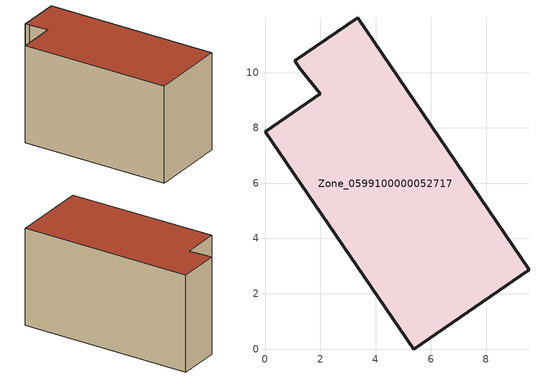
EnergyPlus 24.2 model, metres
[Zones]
Zone_0599100000052717
 floor ground (C_G): 1.25,10.16 1.08,10.43 3.35,11.98 9.55,2.87 5.37,0 0,7.86 1.99,9.23 z0
 wall outside (C_F): 5.37,0 9.55,2.87 3.35,11.98 1.08,10.43 1.25,10.16 1.99,9.23 0,7.86 5.37,0 z0:6.22
 roof outside (C_R): 1.08,10.43 1.25,10.16 1.99,9.23 0,7.86 5.37,0 9.55,2.87 3.35,11.98 z6.22
[BUILDING]
Pand.0599100000052717: North Axis=0; Terrain=City; Loads Convergence Tolerance Value=0.04; Temperature Convergence Tolerance Value=0.4; Solar Distribution=FullExterior; Maximum Number of Warmup Days=25; Minimum Number of Warmup Days=1
[Site:Location]
Rotterdam.The.Hague.AP_ZH_NLD Design_Conditions: Latitude=51.96; Longitude=4.45; Time Zone=1; Elevation=-4.5
[SITE:GROUNDTEMPERATURE:BUILDINGSURFACE]
18, 18, 18, 18, 18, 18, 18, 18, 18, 18, 18, 18
[MATERIAL] Thermal Absorptance=0.9; Solar Absorptance=0.7; Visible Absorptance=0.7
Name | Roughness | Thickness | Conductivity | Density | Specific Heat
G.TI.1992-2005 | MediumSmooth | 0.15 | 0.06 | 540 | 1210
F.TI.1992-2005 | Rough | 0.3 | 0.12 | 1920 | 840
R.TI.1992-2005 | MediumRough | 0.2 | 0.08 | 1500 | 1000
[CONSTRUCTION]
C_G: G.TI.1992-2005
C_F: F.TI.1992-2005
C_R: R.TI.1992-2005
[ZONE]
Zone_0599100000052717: Type=1; Multiplier=1; Ceiling Height=Autocalculate; Volume=Autocalculate; Floor Area=autocalculate; Part of Total Floor Area=Yes
[ZONEINFILTRATION:DESIGNFLOWRATE]
Infil_Zone_0599100000052717: Zone or ZoneList or Space or SpaceList=Zone_0599100000052717; Schedule=AlwaysOn; Design Flow Rate Calculation Method=Flow/Area; Flow Rate per Floor Area=0.0015; Constant Term Coefficient=1; Temperature Term Coefficient=0; Velocity Term Coefficient=0; Velocity Squared Term Coefficient=0
[HVACTEMPLATE:ZONE:IDEALLOADSAIRSYSTEM]
Zone_0599100000052717: Maximum Heating Supply Air Temperature=50; Minimum Cooling Supply Air Temperature=13; Maximum Heating Supply Air Humidity Ratio=0.0156; Minimum Cooling Supply Air Humidity Ratio=0.0077; Heating Limit=NoLimit; Cooling Limit=NoLimit; Dehumidification Control Type=ConstantSensibleHeatRatio; Cooling Sensible Heat Ratio=0.7; Dehumidification Setpoint=60; Humidification Control Type=None; Humidification Setpoint=30; Outdoor Air Method=None; Outdoor Air Flow Rate per Person=0.00944; Outdoor Air Flow Rate per Zone Floor Area=0; Outdoor Air Flow Rate per Zone=0; Demand Controlled Ventilation Type=None; Outdoor Air Economizer Type=NoEconomizer; Heat Recovery Type=None; Sensible Heat Recovery Effectiveness=0.7; Latent Heat Recovery Effectiveness=0.65
[ZONECONTROL:THERMOSTAT]
ThermostatControl_Zone_0599100000052717: Zone or ZoneList=Zone_0599100000052717; Control Type Schedule=DualSetpointControlType; Control 1=Thermostat_Zone_0599100000052717; Temperature Difference Between Cutout And Setpoint=0
[THERMOSTATSETPOINT:DUALSETPOINT]
Thermostat_Zone_0599100000052717: Heating Setpoint Temperature Schedule=HeatingSetpoint_Zone_0599100000052717; Cooling Setpoint Temperature Schedule=CoolingSetpoint_Zone_0599100000052717
[SCHEDULE:COMPACT]
HeatingSetpoint_Zone_0599100000052717: Through: 12/31, For: AllDays, Until: 24:00, 21
CoolingSetpoint_Zone_0599100000052717: Through: 12/31, For: AllDays, Until: 24:00, 24
DualSetpointControlType: Through: 12/31, For: AllDays, Until: 24:00, 4
AlwaysOn: Through: 12/31, For: AllDays, Until: 24:00, 1
